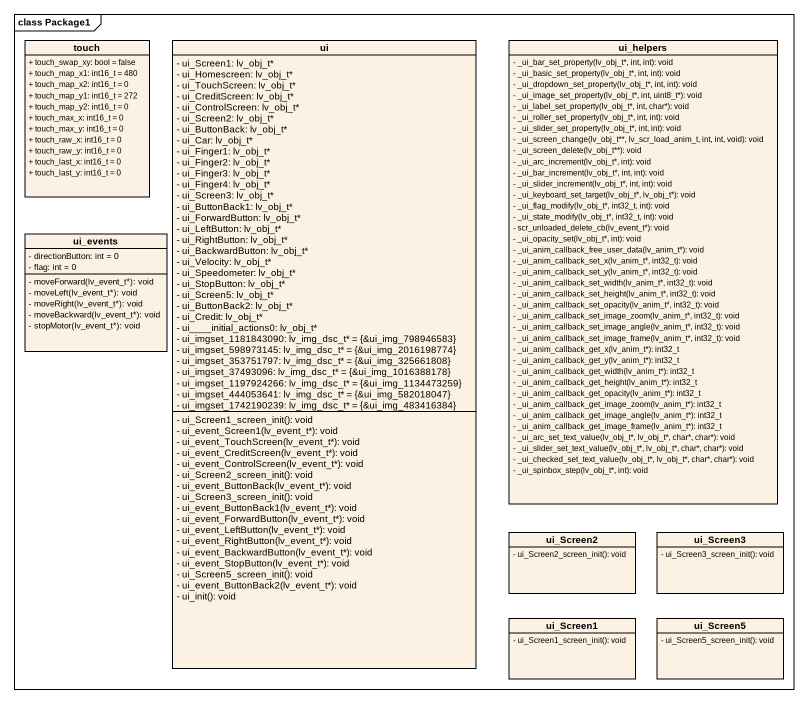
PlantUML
@startuml
mainframe class Package1
hide circle
hide empty members
skinparam classAttributeIconSize 0
class touch {
  + touch_swap_xy: bool = false
  + touch_map_x1: int16_t = 480
  + touch_map_x2: int16_t = 0
  + touch_map_y1: int16_t = 272
  + touch_map_y2: int16_t = 0
  + touch_max_x: int16_t = 0
  + touch_max_y: int16_t = 0
  + touch_raw_x: int16_t = 0
  + touch_raw_y: int16_t = 0
  + touch_last_x: int16_t = 0
  + touch_last_y: int16_t = 0
}
class ui {
  - ui_Screen1: lv_obj_t*
  - ui_Homescreen: lv_obj_t*
  - ui_TouchScreen: lv_obj_t*
  - ui_CreditScreen: lv_obj_t*
  - ui_ControlScreen: lv_obj_t*
  - ui_Screen2: lv_obj_t*
  - ui_ButtonBack: lv_obj_t*
  - ui_Car: lv_obj_t*
  - ui_Finger1: lv_obj_t*
  - ui_Finger2: lv_obj_t*
  - ui_Finger3: lv_obj_t*
  - ui_Finger4: lv_obj_t*
  - ui_Screen3: lv_obj_t*
  - ui_ButtonBack1: lv_obj_t*
  - ui_ForwardButton: lv_obj_t*
  - ui_LeftButton: lv_obj_t*
  - ui_RightButton: lv_obj_t*
  - ui_BackwardButton: lv_obj_t*
  - ui_Velocity: lv_obj_t*
  - ui_Speedometer: lv_obj_t*
  - ui_StopButton: lv_obj_t*
  - ui_Screen5: lv_obj_t*
  - ui_ButtonBack2: lv_obj_t*
  - ui_Credit: lv_obj_t*
  - ui~__~__initial_actions0: lv_obj_t*
  - ui_imgset_1181843090: lv_img_dsc_t* = {&ui_img_798946583}
  - ui_imgset_598973145: lv_img_dsc_t* = {&ui_img_2016198774}
  - ui_imgset_353751797: lv_img_dsc_t* = {&ui_img_325661808}
  - ui_imgset_37493096: lv_img_dsc_t* = {&ui_img_1016388178}
  - ui_imgset_1197924266: lv_img_dsc_t* = {&ui_img_1134473259}
  - ui_imgset_444053641: lv_img_dsc_t* = {&ui_img_582018047}
  - ui_imgset_1742190239: lv_img_dsc_t* = {&ui_img_483416384}
  - ui_Screen1_screen_init(): void
  - ui_event_Screen1(lv_event_t*): void
  - ui_event_TouchScreen(lv_event_t*): void
  - ui_event_CreditScreen(lv_event_t*): void
  - ui_event_ControlScreen(lv_event_t*): void
  - ui_Screen2_screen_init(): void
  - ui_event_ButtonBack(lv_event_t*): void
  - ui_Screen3_screen_init(): void
  - ui_event_ButtonBack1(lv_event_t*): void
  - ui_event_ForwardButton(lv_event_t*): void
  - ui_event_LeftButton(lv_event_t*): void
  - ui_event_RightButton(lv_event_t*): void
  - ui_event_BackwardButton(lv_event_t*): void
  - ui_event_StopButton(lv_event_t*): void
  - ui_Screen5_screen_init(): void
  - ui_event_ButtonBack2(lv_event_t*): void
  - ui_init(): void
}
class ui_helpers {
  - _ui_bar_set_property(lv_obj_t*, int, int): void
  - _ui_basic_set_property(lv_obj_t*, int, int): void
  - _ui_dropdown_set_property(lv_obj_t*, int, int): void
  - _ui_image_set_property(lv_obj_t*, int, uint8_t*): void
  - _ui_label_set_property(lv_obj_t*, int, char*): void
  - _ui_roller_set_property(lv_obj_t*, int, int): void
  - _ui_slider_set_property(lv_obj_t*, int, int): void
  - _ui_screen_change(lv_obj_t**, lv_scr_load_anim_t, int, int, void): void
  - _ui_screen_delete(lv_obj_t**): void
  - _ui_arc_increment(lv_obj_t*, int): void
  - _ui_bar_increment(lv_obj_t*, int, int): void
  - _ui_slider_increment(lv_obj_t*, int, int): void
  - _ui_keyboard_set_target(lv_obj_t*, lv_obj_t*): void
  - _ui_flag_modify(lv_obj_t*, int32_t, int): void
  - _ui_state_modify(lv_obj_t*, int32_t, int): void
  - scr_unloaded_delete_cb(lv_event_t*): void
  - _ui_opacity_set(lv_obj_t*, int): void
  - _ui_anim_callback_free_user_data(lv_anim_t*): void
  - _ui_anim_callback_set_x(lv_anim_t*, int32_t): void
  - _ui_anim_callback_set_y(lv_anim_t*, int32_t): void
  - _ui_anim_callback_set_width(lv_anim_t*, int32_t): void
  - _ui_anim_callback_set_height(lv_anim_t*, int32_t): void
  - _ui_anim_callback_set_opacity(lv_anim_t*, int32_t): void
  - _ui_anim_callback_set_image_zoom(lv_anim_t*, int32_t): void
  - _ui_anim_callback_set_image_angle(lv_anim_t*, int32_t): void
  - _ui_anim_callback_set_image_frame(lv_anim_t*, int32_t): void
  - _ui_anim_callback_get_x(lv_anim_t*): int32_t
  - _ui_anim_callback_get_y(lv_anim_t*): int32_t
  - _ui_anim_callback_get_width(lv_anim_t*): int32_t
  - _ui_anim_callback_get_height(lv_anim_t*): int32_t
  - _ui_anim_callback_get_opacity(lv_anim_t*): int32_t
  - _ui_anim_callback_get_image_zoom(lv_anim_t*): int32_t
  - _ui_anim_callback_get_image_angle(lv_anim_t*): int32_t
  - _ui_anim_callback_get_image_frame(lv_anim_t*): int32_t
  - _ui_arc_set_text_value(lv_obj_t*, lv_obj_t*, char*, char*): void
  - _ui_slider_set_text_value(lv_obj_t*, lv_obj_t*, char*, char*): void
  - _ui_checked_set_text_value(lv_obj_t*, lv_obj_t*, char*, char*): void
  - _ui_spinbox_step(lv_obj_t*, int): void
}
class ui_events {
  - directionButton: int = 0
  - flag: int = 0
  - moveForward(lv_event_t*): void
  - moveLeft(lv_event_t*): void
  - moveRight(lv_event_t*): void
  - moveBackward(lv_event_t*): void
  - stopMotor(lv_event_t*): void
}
class ui_Screen2 {
  - ui_Screen2_screen_init(): void
}
class ui_Screen3 {
  - ui_Screen3_screen_init(): void
}
class ui_Screen1 {
  - ui_Screen1_screen_init(): void
}
class ui_Screen5 {
  - ui_Screen5_screen_init(): void
}
@enduml
